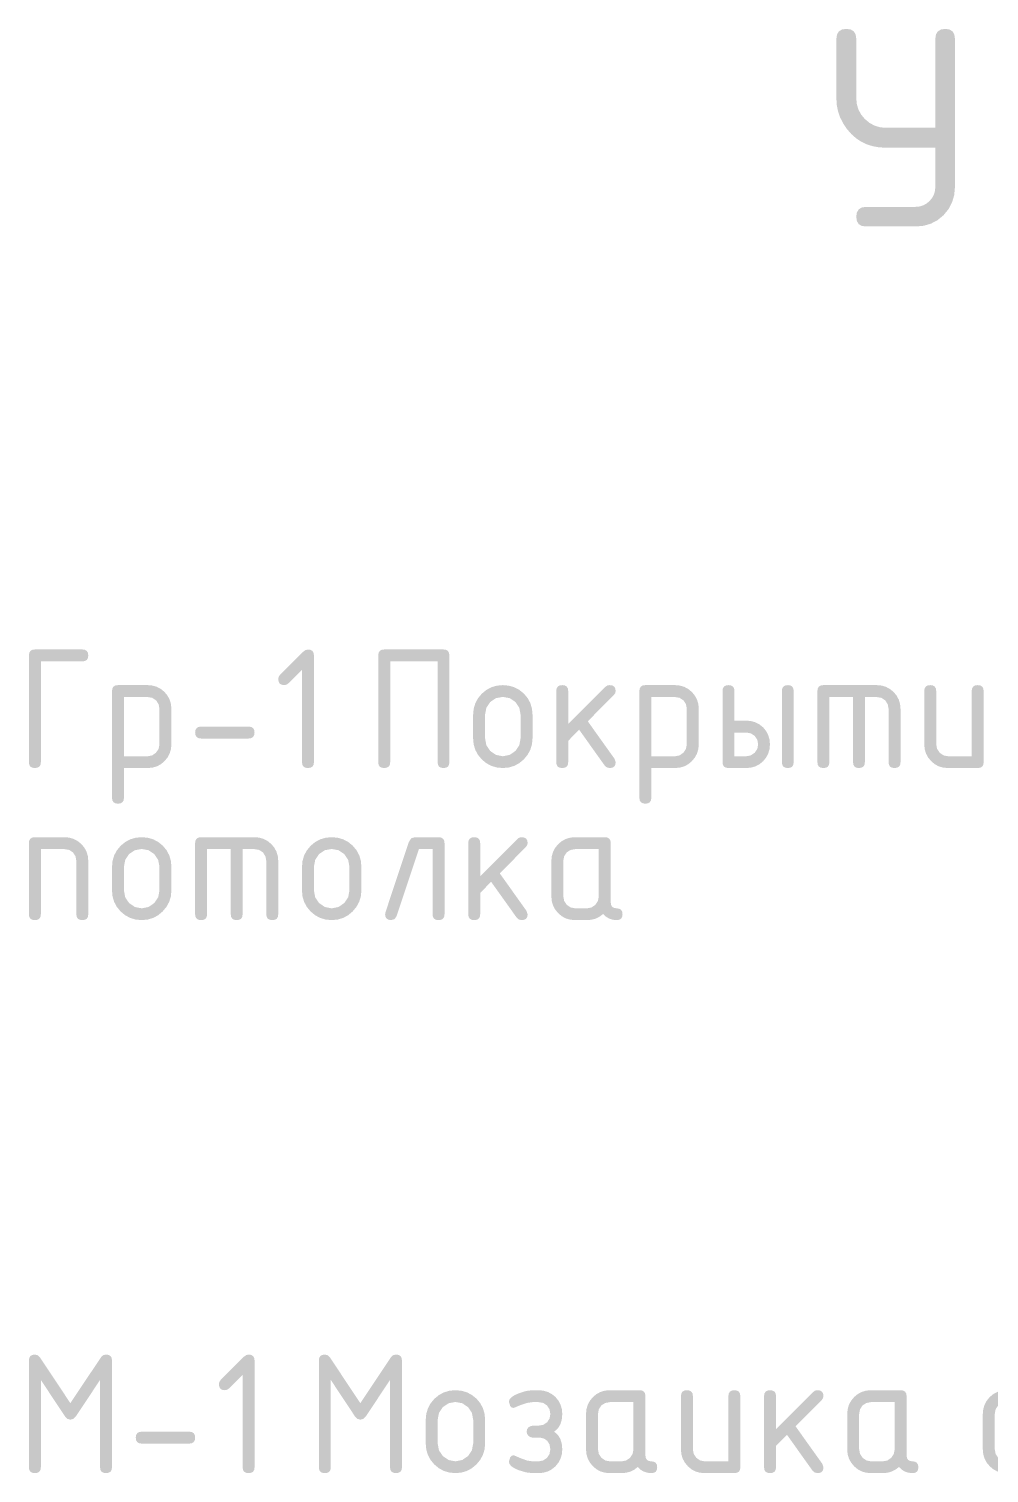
# Model space of a CAD drawing. Header units: millimetres. Extents: x 0 to 1189, y 0 to 841.
# Drawn here: x 1006.08 to 1030.59, y 750.13 to 787 of the extents above; entities that cross this region are included whole.
import ezdxf

# ---------------------------------------------------------------- set-up
doc = ezdxf.new("R2010")
doc.units = ezdxf.units.MM

msp = doc.modelspace()

# ---------------------------------------------------------------- hatches: boundary and pattern name
h = msp.add_hatch(color=7)
h.dxf.hatch_style = 2
h.paths.add_polyline_path([(1029.21716, 783.96417), (1027.954325, 783.96417), (1027.779777, 783.974078), (1027.615862, 784.003745), (1027.462669, 784.053089), (1027.32029, 784.122024), (1027.188814, 784.210467), (1027.068333, 784.318334), (1026.958936, 784.445541), (1026.860714, 784.592004), (1026.786602, 784.738972), (1026.733728, 784.893794), (1026.702042, 785.056472), (1026.691491, 785.227004), (1026.691491, 786.743948), (1026.707321, 786.855044), (1026.754881, 786.934462), (1026.834273, 786.982151), (1026.945601, 786.998059), (1027.056611, 786.982151), (1027.13584, 786.934462), (1027.183339, 786.855044), (1027.19916, 786.743948), (1027.19916, 785.23417), (1027.212502, 785.081922), (1027.252973, 784.942232), (1027.321246, 784.814428), (1027.417993, 784.697837), (1027.534583, 784.600057), (1027.662388, 784.52951), (1027.802078, 784.486765), (1027.954325, 784.47239), (1029.21716, 784.47239), (1029.21716, 786.743948), (1029.233067, 786.855044), (1029.280756, 786.934462), (1029.360174, 786.982151), (1029.47127, 786.998059), (1029.578223, 786.982151), (1029.655513, 786.934462), (1029.702418, 786.855044), (1029.718214, 786.743948), (1029.718214, 782.96206), (1029.699817, 782.758352), (1029.64504, 782.57056), (1029.554503, 782.398684), (1029.428826, 782.242725), (1029.272867, 782.114024), (1029.100991, 782.023823), (1028.913199, 781.970726), (1028.70949, 781.953336), (1027.446105, 781.953336), (1027.339152, 781.968125), (1027.261861, 782.01335), (1027.214956, 782.090305), (1027.19916, 782.200281), (1027.214956, 782.311377), (1027.261861, 782.390795), (1027.339152, 782.438483), (1027.446105, 782.454391), (1028.70949, 782.454391), (1028.811301, 782.463607), (1028.905103, 782.491323), (1028.990946, 782.537642), (1029.068883, 782.602668), (1029.133909, 782.680605), (1029.180228, 782.766448), (1029.207944, 782.860249), (1029.21716, 782.96206)])
h = msp.add_hatch(color=7)
h.dxf.hatch_style = 2
h.paths.add_polyline_path([(1006.387432, 770.850199), (1006.387432, 768.276575), (1006.377924, 768.210386), (1006.349398, 768.164196), (1006.301856, 768.137126), (1006.235297, 768.128298), (1006.168419, 768.137126), (1006.120713, 768.164196), (1006.092127, 768.210386), (1006.08261, 768.276575), (1006.08261, 771.002886), (1006.092127, 771.069445), (1006.120713, 771.116988), (1006.168419, 771.145513), (1006.235297, 771.155021), (1007.445766, 771.155021), (1007.512644, 771.145513), (1007.56035, 771.116988), (1007.588935, 771.069445), (1007.598452, 771.002886), (1007.588935, 770.936008), (1007.56035, 770.888302), (1007.512644, 770.859716), (1007.445766, 770.850199)])
h = msp.add_hatch(color=7)
h.dxf.hatch_style = 2
h.paths.add_polyline_path([(1013.052999, 770.638533), (1012.705733, 770.291267), (1012.657571, 770.257161), (1012.5999, 770.244965), (1012.533022, 770.254473), (1012.485316, 770.282999), (1012.45673, 770.330541), (1012.447213, 770.3971), (1012.457273, 770.454978), (1012.489657, 770.502934), (1013.082213, 771.096041), (1013.143674, 771.139794), (1013.205134, 771.155021), (1013.271694, 771.145513), (1013.319236, 771.116988), (1013.347761, 771.069445), (1013.35727, 771.002886), (1013.35727, 768.276575), (1013.347761, 768.210386), (1013.319236, 768.164196), (1013.271694, 768.137126), (1013.205134, 768.128298), (1013.138575, 768.137126), (1013.091033, 768.164196), (1013.062507, 768.210386), (1013.052999, 768.276575)])
h = msp.add_hatch(color=7)
h.dxf.hatch_style = 2
h.paths.add_polyline_path([(1015.151245, 771.155021), (1016.666536, 771.155021), (1016.730865, 771.145513), (1016.777261, 771.116988), (1016.805365, 771.069445), (1016.814813, 771.002886), (1016.814813, 768.276575), (1016.805365, 768.210386), (1016.777261, 768.164196), (1016.730865, 768.137126), (1016.666536, 768.128298), (1016.599977, 768.137126), (1016.552435, 768.164196), (1016.523909, 768.210386), (1016.514401, 768.276575), (1016.514401, 770.850199), (1015.303381, 770.850199), (1015.303381, 768.276575), (1015.293872, 768.210386), (1015.265347, 768.164196), (1015.217805, 768.137126), (1015.151245, 768.128298), (1015.084367, 768.137126), (1015.036661, 768.164196), (1015.008076, 768.210386), (1014.998559, 768.276575), (1014.998559, 771.002886), (1015.008076, 771.069445), (1015.036661, 771.116988), (1015.084367, 771.145513)])
h = msp.add_hatch(color=7)
h.paths.add_polyline_path([(1008.204145, 770.096688), (1008.213662, 770.161017), (1008.242247, 770.207413), (1008.289953, 770.235517), (1008.356831, 770.244965), (1009.114201, 770.244965), (1009.236614, 770.23388), (1009.34895, 770.200937), (1009.450847, 770.146599), (1009.541944, 770.071332), (1009.61976, 769.977694), (1009.675407, 769.874548), (1009.708833, 769.761894), (1009.719987, 769.639731), (1009.719987, 768.733533), (1009.708833, 768.61137), (1009.675407, 768.498715), (1009.61976, 768.395569), (1009.541944, 768.301931), (1009.450847, 768.224804), (1009.34895, 768.170673), (1009.236614, 768.138763), (1009.114201, 768.128298), (1008.508967, 768.128298), (1008.508967, 767.366519), (1008.499458, 767.30219), (1008.470933, 767.255793), (1008.423391, 767.22769), (1008.356831, 767.218242), (1008.289953, 767.22769), (1008.242247, 767.255793), (1008.213662, 767.30219), (1008.204145, 767.366519)])
h.paths.add_polyline_path([(1008.508967, 769.940143), (1008.508967, 768.428711), (1009.114201, 768.428711), (1009.22975, 768.451035), (1009.325868, 768.518008), (1009.39284, 768.616262), (1009.415165, 768.733533), (1009.415165, 769.639731), (1009.393392, 769.757002), (1009.330277, 769.855256), (1009.231954, 769.920024), (1009.114201, 769.940143)])
h = msp.add_hatch(color=7)
h.paths.add_polyline_path([(1017.420801, 768.88181), (1017.420801, 769.487044), (1017.4344, 769.63955), (1017.47544, 769.779808), (1017.544281, 769.908181), (1017.641287, 770.02503), (1017.757817, 770.121717), (1017.886026, 770.190395), (1018.026224, 770.231374), (1018.178722, 770.244965), (1018.331219, 770.231434), (1018.471417, 770.190877), (1018.599626, 770.123345), (1018.716157, 770.028889), (1018.813162, 769.912289), (1018.882003, 769.783598), (1018.923043, 769.642091), (1018.936643, 769.487044), (1018.936643, 768.88181), (1018.922363, 768.731853), (1018.879867, 768.592904), (1018.809674, 768.465013), (1018.712298, 768.348233), (1018.597378, 768.251547), (1018.469281, 768.182869), (1018.329298, 768.141889), (1018.178722, 768.128298), (1018.026224, 768.141889), (1017.886026, 768.182869), (1017.757817, 768.251547), (1017.641287, 768.348233), (1017.544281, 768.465013), (1017.47544, 768.592904), (1017.4344, 768.731853)])
h.paths.add_polyline_path([(1018.631821, 768.886219), (1018.631821, 769.491454), (1018.599506, 769.665018), (1018.500631, 769.813363), (1018.353732, 769.912238), (1018.178722, 769.944553), (1018.003711, 769.912238), (1017.856812, 769.813363), (1017.757938, 769.665018), (1017.725623, 769.491454), (1017.725623, 768.886219), (1017.757938, 768.709348), (1017.856812, 768.56431), (1018.003711, 768.463231), (1018.178722, 768.428711), (1018.353732, 768.463231), (1018.500631, 768.56431), (1018.599506, 768.710795)])
h = msp.add_hatch(color=7)
h.dxf.hatch_style = 2
h.paths.add_polyline_path([(1019.847157, 769.250021), (1020.799657, 770.202521), (1020.846166, 770.234905), (1020.90549, 770.244965), (1020.972368, 770.235517), (1021.020074, 770.207413), (1021.04866, 770.161017), (1021.058177, 770.096688), (1021.045912, 770.039017), (1021.011324, 769.990855), (1020.346558, 769.322231), (1021.028411, 768.365321), (1021.058177, 768.276575), (1021.04866, 768.210386), (1021.020074, 768.164196), (1020.972368, 768.137126), (1020.90549, 768.128298), (1020.832592, 768.144077), (1020.778711, 768.191688), (1020.126623, 769.106154), (1019.847157, 768.82283), (1019.847157, 768.276575), (1019.837649, 768.210386), (1019.809123, 768.164196), (1019.761581, 768.137126), (1019.695022, 768.128298), (1019.628144, 768.137126), (1019.580438, 768.164196), (1019.551852, 768.210386), (1019.542335, 768.276575), (1019.542335, 770.096688), (1019.551852, 770.161017), (1019.580438, 770.207413), (1019.628144, 770.235517), (1019.695022, 770.244965), (1019.761581, 770.235517), (1019.809123, 770.207413), (1019.837649, 770.161017), (1019.847157, 770.096688)])
h = msp.add_hatch(color=7)
h.paths.add_polyline_path([(1021.663869, 770.096688), (1021.673386, 770.161017), (1021.701972, 770.207413), (1021.749678, 770.235517), (1021.816556, 770.244965), (1022.573926, 770.244965), (1022.696339, 770.23388), (1022.808675, 770.200937), (1022.910572, 770.146599), (1023.001669, 770.071332), (1023.079485, 769.977694), (1023.135132, 769.874548), (1023.168558, 769.761894), (1023.179711, 769.639731), (1023.179711, 768.733533), (1023.168558, 768.61137), (1023.135132, 768.498715), (1023.079485, 768.395569), (1023.001669, 768.301931), (1022.910572, 768.224804), (1022.808675, 768.170673), (1022.696339, 768.138763), (1022.573926, 768.128298), (1021.968691, 768.128298), (1021.968691, 767.366519), (1021.959183, 767.30219), (1021.930658, 767.255793), (1021.883115, 767.22769), (1021.816556, 767.218242), (1021.749678, 767.22769), (1021.701972, 767.255793), (1021.673386, 767.30219), (1021.663869, 767.366519)])
h.paths.add_polyline_path([(1021.968691, 769.940143), (1021.968691, 768.428711), (1022.573926, 768.428711), (1022.689474, 768.451035), (1022.785592, 768.518008), (1022.852565, 768.616262), (1022.874889, 768.733533), (1022.874889, 769.639731), (1022.853116, 769.757002), (1022.790002, 769.855256), (1022.691679, 769.920024), (1022.573926, 769.940143)])
h = msp.add_hatch(color=7)
h.paths.add_polyline_path([(1024.996424, 768.733533), (1024.985339, 768.61137), (1024.952395, 768.498715), (1024.898058, 768.395569), (1024.822791, 768.301931), (1024.729153, 768.224804), (1024.626007, 768.170673), (1024.513352, 768.138763), (1024.391189, 768.128298), (1023.93809, 768.128298), (1023.871212, 768.137126), (1023.823506, 768.164196), (1023.794921, 768.210386), (1023.785404, 768.276575), (1023.785404, 770.096688), (1023.794921, 770.161017), (1023.823506, 770.207413), (1023.871212, 770.235517), (1023.93809, 770.244965), (1024.00465, 770.235517), (1024.052192, 770.207413), (1024.080717, 770.161017), (1024.090226, 770.096688), (1024.090226, 769.338767), (1024.391189, 769.338767), (1024.513352, 769.327769), (1024.626007, 769.295014), (1024.729153, 769.240866), (1024.822791, 769.165685), (1024.898058, 769.071962), (1024.952395, 768.968626), (1024.985339, 768.855782)])
h.paths.add_polyline_path([(1024.69546, 768.733533), (1024.673412, 768.851079), (1024.606715, 768.949609), (1024.50846, 769.012723), (1024.391189, 769.034496), (1024.090226, 769.034496), (1024.090226, 768.428711), (1024.391189, 768.428711), (1024.50846, 768.451035), (1024.606715, 768.518008), (1024.673412, 768.616262)])
h.paths.add_polyline_path([(1025.301246, 770.096688), (1025.310754, 770.161017), (1025.33928, 770.207413), (1025.386822, 770.235517), (1025.453381, 770.244965), (1025.51771, 770.235517), (1025.564107, 770.207413), (1025.59221, 770.161017), (1025.601658, 770.096688), (1025.601658, 768.276575), (1025.59221, 768.210386), (1025.564107, 768.164196), (1025.51771, 768.137126), (1025.453381, 768.128298), (1025.386822, 768.137126), (1025.33928, 768.164196), (1025.310754, 768.210386), (1025.301246, 768.276575)])
h = msp.add_hatch(color=7)
h.dxf.hatch_style = 2
h.paths.add_polyline_path([(1026.360332, 770.244965), (1027.723488, 770.244965), (1027.844962, 770.23388), (1027.956101, 770.200937), (1028.057731, 770.146599), (1028.15068, 770.071332), (1028.228496, 769.977694), (1028.284143, 769.874548), (1028.317569, 769.761894), (1028.328722, 769.639731), (1028.328722, 768.276575), (1028.319205, 768.210386), (1028.290619, 768.164196), (1028.242913, 768.137126), (1028.176035, 768.128298), (1028.109476, 768.137126), (1028.061934, 768.164196), (1028.033408, 768.210386), (1028.0239, 768.276575), (1028.0239, 769.639731), (1028.002127, 769.757002), (1027.939013, 769.855256), (1027.840759, 769.920024), (1027.723488, 769.940143), (1027.418666, 769.940143), (1027.418666, 768.276575), (1027.409149, 768.210386), (1027.380563, 768.164196), (1027.332857, 768.137126), (1027.265979, 768.128298), (1027.201883, 768.137126), (1027.15546, 768.164196), (1027.127228, 768.210386), (1027.117702, 768.276575), (1027.117702, 769.940143), (1026.512468, 769.940143), (1026.512468, 768.276575), (1026.502959, 768.210386), (1026.474434, 768.164196), (1026.426892, 768.137126), (1026.360332, 768.128298), (1026.293454, 768.137126), (1026.245748, 768.164196), (1026.217163, 768.210386), (1026.207646, 768.276575), (1026.207646, 770.096688), (1026.217163, 770.161017), (1026.245748, 770.207413), (1026.293454, 770.235517)])
h = msp.add_hatch(color=7)
h.dxf.hatch_style = 2
h.paths.add_polyline_path([(1030.450673, 770.096688), (1030.450673, 768.276575), (1030.441155, 768.210386), (1030.41257, 768.164196), (1030.364864, 768.137126), (1030.297986, 768.128298), (1029.540616, 768.128298), (1029.418203, 768.138763), (1029.305867, 768.170673), (1029.20397, 768.224804), (1029.112873, 768.301931), (1029.035057, 768.394949), (1028.97941, 768.497061), (1028.945984, 768.609509), (1028.934831, 768.733533), (1028.934831, 770.096688), (1028.944348, 770.161017), (1028.972933, 770.207413), (1029.020639, 770.235517), (1029.087517, 770.244965), (1029.154076, 770.235517), (1029.201619, 770.207413), (1029.230144, 770.161017), (1029.239653, 770.096688), (1029.239653, 768.733533), (1029.261977, 768.617915), (1029.328949, 768.518008), (1029.426721, 768.451035), (1029.540616, 768.428711), (1030.145851, 768.428711), (1030.145851, 770.096688), (1030.155359, 770.161017), (1030.183884, 770.207413), (1030.231427, 770.235517), (1030.297986, 770.244965), (1030.364864, 770.235517), (1030.41257, 770.207413), (1030.441155, 770.161017)])
h = msp.add_hatch(color=7)
h.dxf.hatch_style = 2
h.paths.add_polyline_path([(1011.688834, 768.88181), (1010.478366, 768.88181), (1010.411488, 768.891327), (1010.363782, 768.919912), (1010.335196, 768.967618), (1010.325679, 769.034496), (1010.335196, 769.101055), (1010.363782, 769.148598), (1010.411488, 769.177123), (1010.478366, 769.186632), (1011.688834, 769.186632), (1011.755712, 769.177123), (1011.803418, 769.148598), (1011.832004, 769.101055), (1011.841521, 769.034496), (1011.832004, 768.967618), (1011.803418, 768.919912), (1011.755712, 768.891327)])
h = msp.add_hatch(color=7)
h.dxf.hatch_style = 2
h.paths.add_polyline_path([(1006.08261, 764.394247), (1006.08261, 766.21436), (1006.092127, 766.278689), (1006.120713, 766.325086), (1006.168419, 766.353189), (1006.235297, 766.362637), (1006.992667, 766.362637), (1007.112599, 766.351553), (1007.224108, 766.318609), (1007.326832, 766.264271), (1007.42041, 766.189004), (1007.498226, 766.095367), (1007.553873, 765.99222), (1007.587299, 765.879566), (1007.598452, 765.757403), (1007.598452, 764.394247), (1007.588935, 764.328059), (1007.56035, 764.281868), (1007.512644, 764.254799), (1007.445766, 764.24597), (1007.379206, 764.254799), (1007.331664, 764.281868), (1007.303139, 764.328059), (1007.29363, 764.394247), (1007.29363, 765.757403), (1007.271857, 765.874674), (1007.208743, 765.972928), (1007.11042, 766.037696), (1006.992667, 766.057815), (1006.387432, 766.057815), (1006.387432, 764.394247), (1006.377924, 764.328059), (1006.349398, 764.281868), (1006.301856, 764.254799), (1006.235297, 764.24597), (1006.168419, 764.254799), (1006.120713, 764.281868), (1006.092127, 764.328059)])
h = msp.add_hatch(color=7)
h.paths.add_polyline_path([(1008.204096, 764.999482), (1008.204096, 765.604716), (1008.217696, 765.757222), (1008.258736, 765.89748), (1008.327577, 766.025853), (1008.424583, 766.142702), (1008.541113, 766.239389), (1008.669322, 766.308067), (1008.80952, 766.349046), (1008.962017, 766.362637), (1009.114515, 766.349107), (1009.254713, 766.308549), (1009.382922, 766.241017), (1009.499452, 766.146561), (1009.596458, 766.029962), (1009.665299, 765.90127), (1009.706339, 765.759763), (1009.719938, 765.604716), (1009.719938, 764.999482), (1009.705659, 764.849525), (1009.663163, 764.710576), (1009.592969, 764.582686), (1009.495594, 764.465905), (1009.380674, 764.369219), (1009.252577, 764.300541), (1009.112594, 764.259561), (1008.962017, 764.24597), (1008.80952, 764.259561), (1008.669322, 764.300541), (1008.541113, 764.369219), (1008.424583, 764.465905), (1008.327577, 764.582686), (1008.258736, 764.710576), (1008.217696, 764.849525)])
h.paths.add_polyline_path([(1009.415116, 765.003892), (1009.415116, 765.609126), (1009.382801, 765.78269), (1009.283927, 765.931036), (1009.137028, 766.02991), (1008.962017, 766.062225), (1008.787007, 766.02991), (1008.640108, 765.931036), (1008.541233, 765.78269), (1008.508918, 765.609126), (1008.508918, 765.003892), (1008.541233, 764.82702), (1008.640108, 764.681982), (1008.787007, 764.580903), (1008.962017, 764.546383), (1009.137028, 764.580903), (1009.283927, 764.681982), (1009.382801, 764.828467)])
h = msp.add_hatch(color=7)
h.dxf.hatch_style = 2
h.paths.add_polyline_path([(1010.478269, 766.362637), (1011.841425, 766.362637), (1011.962899, 766.351553), (1012.074037, 766.318609), (1012.175668, 766.264271), (1012.268616, 766.189004), (1012.346433, 766.095367), (1012.402079, 765.99222), (1012.435505, 765.879566), (1012.446659, 765.757403), (1012.446659, 764.394247), (1012.437142, 764.328059), (1012.408556, 764.281868), (1012.36085, 764.254799), (1012.293972, 764.24597), (1012.227413, 764.254799), (1012.179871, 764.281868), (1012.151345, 764.328059), (1012.141837, 764.394247), (1012.141837, 765.757403), (1012.120064, 765.874674), (1012.05695, 765.972928), (1011.958696, 766.037696), (1011.841425, 766.057815), (1011.536603, 766.057815), (1011.536603, 764.394247), (1011.527085, 764.328059), (1011.4985, 764.281868), (1011.450794, 764.254799), (1011.383916, 764.24597), (1011.31982, 764.254799), (1011.273397, 764.281868), (1011.245165, 764.328059), (1011.235639, 764.394247), (1011.235639, 766.057815), (1010.630405, 766.057815), (1010.630405, 764.394247), (1010.620896, 764.328059), (1010.592371, 764.281868), (1010.544828, 764.254799), (1010.478269, 764.24597), (1010.411391, 764.254799), (1010.363685, 764.281868), (1010.3351, 764.328059), (1010.325583, 764.394247), (1010.325583, 766.21436), (1010.3351, 766.278689), (1010.363685, 766.325086), (1010.411391, 766.353189)])
h = msp.add_hatch(color=7)
h.paths.add_polyline_path([(1013.052719, 764.999482), (1013.052719, 765.604716), (1013.066319, 765.757222), (1013.107358, 765.89748), (1013.1762, 766.025853), (1013.273205, 766.142702), (1013.389736, 766.239389), (1013.517945, 766.308067), (1013.658143, 766.349046), (1013.81064, 766.362637), (1013.963137, 766.349107), (1014.103335, 766.308549), (1014.231545, 766.241017), (1014.348075, 766.146561), (1014.44508, 766.029962), (1014.513922, 765.90127), (1014.554962, 765.759763), (1014.568561, 765.604716), (1014.568561, 764.999482), (1014.554281, 764.849525), (1014.511786, 764.710576), (1014.441592, 764.582686), (1014.344217, 764.465905), (1014.229297, 764.369219), (1014.1012, 764.300541), (1013.961217, 764.259561), (1013.81064, 764.24597), (1013.658143, 764.259561), (1013.517945, 764.300541), (1013.389736, 764.369219), (1013.273205, 764.465905), (1013.1762, 764.582686), (1013.107358, 764.710576), (1013.066319, 764.849525)])
h.paths.add_polyline_path([(1014.263739, 765.003892), (1014.263739, 765.609126), (1014.231424, 765.78269), (1014.13255, 765.931036), (1013.985651, 766.02991), (1013.81064, 766.062225), (1013.635629, 766.02991), (1013.48873, 765.931036), (1013.389856, 765.78269), (1013.357541, 765.609126), (1013.357541, 765.003892), (1013.389856, 764.82702), (1013.48873, 764.681982), (1013.635629, 764.580903), (1013.81064, 764.546383), (1013.985651, 764.580903), (1014.13255, 764.681982), (1014.231424, 764.828467)])
h = msp.add_hatch(color=7)
h.dxf.hatch_style = 2
h.paths.add_polyline_path([(1015.932126, 766.362637), (1016.537361, 766.362637), (1016.604239, 766.353189), (1016.651945, 766.325086), (1016.68053, 766.278689), (1016.690047, 766.21436), (1016.690047, 764.394247), (1016.68053, 764.328059), (1016.651945, 764.281868), (1016.604239, 764.254799), (1016.537361, 764.24597), (1016.470801, 764.254799), (1016.423259, 764.281868), (1016.394734, 764.328059), (1016.385225, 764.394247), (1016.385225, 766.057815), (1016.03796, 766.057815), (1015.466349, 764.347394), (1015.415638, 764.271257), (1015.326892, 764.24597), (1015.260014, 764.255479), (1015.212308, 764.284004), (1015.183722, 764.331547), (1015.174205, 764.398106), (1015.183025, 764.444959), (1015.779991, 766.239716), (1015.839936, 766.333009)])
h = msp.add_hatch(color=7)
h.dxf.hatch_style = 2
h.paths.add_polyline_path([(1017.600513, 765.367694), (1018.553013, 766.320194), (1018.599522, 766.352577), (1018.658847, 766.362637), (1018.725725, 766.353189), (1018.773431, 766.325086), (1018.802016, 766.278689), (1018.811533, 766.21436), (1018.799269, 766.156689), (1018.76468, 766.108527), (1018.099915, 765.439903), (1018.781768, 764.482993), (1018.811533, 764.394247), (1018.802016, 764.328059), (1018.773431, 764.281868), (1018.725725, 764.254799), (1018.658847, 764.24597), (1018.585949, 764.261749), (1018.532067, 764.30936), (1017.87998, 765.223826), (1017.600513, 764.940502), (1017.600513, 764.394247), (1017.591005, 764.328059), (1017.56248, 764.281868), (1017.514937, 764.254799), (1017.448378, 764.24597), (1017.3815, 764.254799), (1017.333794, 764.281868), (1017.305209, 764.328059), (1017.295691, 764.394247), (1017.295691, 766.21436), (1017.305209, 766.278689), (1017.333794, 766.325086), (1017.3815, 766.353189), (1017.448378, 766.362637), (1017.514937, 766.353189), (1017.56248, 766.325086), (1017.591005, 766.278689), (1017.600513, 766.21436)])
h = msp.add_hatch(color=7)
h.paths.add_polyline_path([(1020.628198, 766.057815), (1020.022963, 766.057815), (1019.90521, 766.036042), (1019.806887, 765.972928), (1019.743773, 765.874674), (1019.722, 765.757403), (1019.722, 764.851205), (1019.744324, 764.735587), (1019.811297, 764.63568), (1019.909068, 764.568707), (1020.022963, 764.546383), (1020.327234, 764.546383), (1020.442783, 764.568707), (1020.538901, 764.63568), (1020.605873, 764.733934), (1020.628198, 764.851205)])
h.paths.add_polyline_path([(1021.233432, 764.394247), (1021.223984, 764.328059), (1021.19588, 764.281868), (1021.149484, 764.254799), (1021.085155, 764.24597), (1020.982758, 764.255548), (1020.891058, 764.284556), (1020.80959, 764.333407), (1020.737889, 764.402516), (1020.648222, 764.333407), (1020.550132, 764.284556), (1020.443256, 764.255548), (1020.327234, 764.24597), (1020.022963, 764.24597), (1019.90055, 764.256435), (1019.788214, 764.288345), (1019.686317, 764.342476), (1019.59522, 764.419603), (1019.517404, 764.512621), (1019.461757, 764.614734), (1019.428331, 764.727181), (1019.417178, 764.851205), (1019.417178, 765.757403), (1019.428331, 765.879566), (1019.461757, 765.99222), (1019.517404, 766.095367), (1019.59522, 766.189004), (1019.686317, 766.264271), (1019.788214, 766.318609), (1019.90055, 766.351553), (1020.022963, 766.362637), (1020.780333, 766.362637), (1020.847211, 766.353189), (1020.894917, 766.325086), (1020.923503, 766.278689), (1020.93302, 766.21436), (1020.93302, 764.699069), (1020.942528, 764.632192), (1020.971053, 764.584486), (1021.018596, 764.5559), (1021.085155, 764.546383), (1021.149484, 764.536874), (1021.19588, 764.508349), (1021.223984, 764.460807)])
h = msp.add_hatch(color=7)
h.dxf.hatch_style = 2
h.paths.add_polyline_path([(1008.051, 753.154849), (1008.117878, 753.145341), (1008.165584, 753.116815), (1008.19417, 753.069273), (1008.203687, 753.002714), (1008.203687, 750.276403), (1008.19417, 750.210214), (1008.165584, 750.164024), (1008.117878, 750.136954), (1008.051, 750.128126), (1007.984441, 750.136954), (1007.936898, 750.164024), (1007.908373, 750.210214), (1007.898865, 750.276403), (1007.898865, 752.507171), (1007.284811, 751.580027), (1007.217838, 751.513537), (1007.140944, 751.491282), (1007.068114, 751.513537), (1007.001486, 751.580027), (1006.387432, 752.507171), (1006.387432, 750.276403), (1006.377924, 750.210214), (1006.349398, 750.164024), (1006.301856, 750.136954), (1006.235297, 750.128126), (1006.168419, 750.136954), (1006.120713, 750.164024), (1006.092127, 750.210214), (1006.08261, 750.276403), (1006.08261, 753.002714), (1006.092127, 753.069273), (1006.120713, 753.116815), (1006.168419, 753.145341), (1006.235297, 753.154849), (1006.308746, 753.135832), (1006.366486, 753.078782), (1007.140944, 751.914615), (1007.924221, 753.08705), (1007.978309, 753.138519)])
h = msp.add_hatch(color=7)
h.dxf.hatch_style = 2
h.paths.add_polyline_path([(1011.537703, 752.638361), (1011.190438, 752.291095), (1011.142275, 752.256988), (1011.084604, 752.244793), (1011.017726, 752.254301), (1010.970021, 752.282827), (1010.941435, 752.330369), (1010.931918, 752.396928), (1010.941977, 752.454806), (1010.974361, 752.502762), (1011.566918, 753.095869), (1011.628378, 753.139622), (1011.689839, 753.154849), (1011.756398, 753.145341), (1011.80394, 753.116815), (1011.832466, 753.069273), (1011.841974, 753.002714), (1011.841974, 750.276403), (1011.832466, 750.210214), (1011.80394, 750.164024), (1011.756398, 750.136954), (1011.689839, 750.128126), (1011.62328, 750.136954), (1011.575737, 750.164024), (1011.547212, 750.210214), (1011.537703, 750.276403)])
h = msp.add_hatch(color=7)
h.dxf.hatch_style = 2
h.paths.add_polyline_path([(1015.45187, 753.154849), (1015.518748, 753.145341), (1015.566454, 753.116815), (1015.59504, 753.069273), (1015.604557, 753.002714), (1015.604557, 750.276403), (1015.59504, 750.210214), (1015.566454, 750.164024), (1015.518748, 750.136954), (1015.45187, 750.128126), (1015.385311, 750.136954), (1015.337769, 750.164024), (1015.309243, 750.210214), (1015.299735, 750.276403), (1015.299735, 752.507171), (1014.685681, 751.580027), (1014.618709, 751.513537), (1014.541814, 751.491282), (1014.468985, 751.513537), (1014.402357, 751.580027), (1013.788303, 752.507171), (1013.788303, 750.276403), (1013.778794, 750.210214), (1013.750269, 750.164024), (1013.702727, 750.136954), (1013.636167, 750.128126), (1013.569289, 750.136954), (1013.521583, 750.164024), (1013.492998, 750.210214), (1013.483481, 750.276403), (1013.483481, 753.002714), (1013.492998, 753.069273), (1013.521583, 753.116815), (1013.569289, 753.145341), (1013.636167, 753.154849), (1013.709617, 753.135832), (1013.767357, 753.078782), (1014.541814, 751.914615), (1015.325091, 753.08705), (1015.379179, 753.138519)])
h = msp.add_hatch(color=7)
h.paths.add_polyline_path([(1016.21096, 750.881637), (1016.21096, 751.486872), (1016.224559, 751.639378), (1016.265599, 751.779636), (1016.334441, 751.908009), (1016.431446, 752.024858), (1016.547976, 752.121545), (1016.676185, 752.190223), (1016.816384, 752.231202), (1016.968881, 752.244793), (1017.121378, 752.231262), (1017.261576, 752.190705), (1017.389785, 752.123172), (1017.506316, 752.028716), (1017.603321, 751.912117), (1017.672162, 751.783426), (1017.713202, 751.641918), (1017.726802, 751.486872), (1017.726802, 750.881637), (1017.712522, 750.731681), (1017.670027, 750.592732), (1017.599833, 750.464841), (1017.502457, 750.348061), (1017.387537, 750.251374), (1017.25944, 750.182696), (1017.119457, 750.141717), (1016.968881, 750.128126), (1016.816384, 750.141717), (1016.676185, 750.182696), (1016.547976, 750.251374), (1016.431446, 750.348061), (1016.334441, 750.464841), (1016.265599, 750.592732), (1016.224559, 750.731681)])
h.paths.add_polyline_path([(1017.42198, 750.886047), (1017.42198, 751.491282), (1017.389665, 751.664845), (1017.29079, 751.813191), (1017.143892, 751.912065), (1016.968881, 751.94438), (1016.79387, 751.912065), (1016.646971, 751.813191), (1016.548097, 751.664845), (1016.515782, 751.491282), (1016.515782, 750.886047), (1016.548097, 750.709176), (1016.646971, 750.564137), (1016.79387, 750.463058), (1016.968881, 750.428538), (1017.143892, 750.463058), (1017.29079, 750.564137), (1017.389665, 750.710623)])
h = msp.add_hatch(color=7)
h.dxf.hatch_style = 2
h.paths.add_polyline_path([(1019.391122, 750.733361), (1019.371553, 750.859313), (1019.310644, 750.953847), (1019.234714, 751.008141), (1019.133153, 751.034324), (1018.938574, 751.034324), (1018.875942, 751.049414), (1018.83274, 751.080626), (1018.798152, 751.128789), (1018.785887, 751.186459), (1018.798152, 751.247782), (1018.83274, 751.296703), (1018.892134, 751.330809), (1018.980466, 751.343005), (1019.027319, 751.343005), (1019.078031, 751.338595), (1019.211908, 751.360919), (1019.310644, 751.427892), (1019.371553, 751.522563), (1019.391122, 751.639558), (1019.371071, 751.756829), (1019.306786, 751.855084), (1019.208256, 751.919851), (1019.090709, 751.939971), (1018.938574, 751.939971), (1018.798221, 751.920954), (1018.629342, 751.863903), (1018.548443, 751.830623), (1018.490642, 751.806852), (1018.456717, 751.79259), (1018.405549, 751.800858), (1018.366964, 751.842406), (1018.332788, 751.948239), (1018.348627, 752.007038), (1018.395833, 752.062685), (1018.473942, 752.115128), (1018.582489, 752.164315), (1018.77314, 752.225225), (1018.938574, 752.244793), (1019.090709, 752.244793), (1019.212872, 752.233708), (1019.325527, 752.200764), (1019.428673, 752.146427), (1019.522311, 752.07116), (1019.59781, 751.977522), (1019.652122, 751.874376), (1019.684936, 751.761722), (1019.695944, 751.639558), (1019.683171, 751.491945), (1019.644612, 751.366914), (1019.579904, 751.26493), (1019.488687, 751.186459), (1019.579904, 751.107989), (1019.644612, 751.006005), (1019.683171, 750.880974), (1019.695944, 750.733361), (1019.684936, 750.611197), (1019.652122, 750.498543), (1019.59781, 750.395397), (1019.522311, 750.301759), (1019.428673, 750.224632), (1019.325527, 750.170501), (1019.212872, 750.138591), (1019.090709, 750.128126), (1018.938574, 750.128126), (1018.769557, 750.147143), (1018.57863, 750.204194), (1018.470454, 750.25345), (1018.393697, 750.306375), (1018.347947, 750.363331), (1018.332788, 750.42468), (1018.366964, 750.530513), (1018.406031, 750.570408), (1018.451299, 750.585084), (1018.465002, 750.580329), (1018.499738, 750.566067), (1018.555867, 750.542296), (1018.633752, 750.509016), (1018.798772, 750.448107), (1018.938574, 750.428538), (1019.090709, 750.428538), (1019.208256, 750.450863), (1019.306786, 750.517835), (1019.369624, 750.616089)])
h = msp.add_hatch(color=7)
h.paths.add_polyline_path([(1021.513165, 751.939971), (1020.907931, 751.939971), (1020.790177, 751.918198), (1020.691854, 751.855084), (1020.62874, 751.756829), (1020.606967, 751.639558), (1020.606967, 750.733361), (1020.629292, 750.617743), (1020.696264, 750.517835), (1020.794036, 750.450863), (1020.907931, 750.428538), (1021.212202, 750.428538), (1021.32775, 750.450863), (1021.423868, 750.517835), (1021.490841, 750.616089), (1021.513165, 750.733361)])
h.paths.add_polyline_path([(1022.1184, 750.276403), (1022.108951, 750.210214), (1022.080848, 750.164024), (1022.034451, 750.136954), (1021.970123, 750.128126), (1021.867726, 750.137704), (1021.776026, 750.166711), (1021.694558, 750.215563), (1021.622857, 750.284671), (1021.53319, 750.215563), (1021.435099, 750.166711), (1021.328224, 750.137704), (1021.212202, 750.128126), (1020.907931, 750.128126), (1020.785518, 750.138591), (1020.673182, 750.170501), (1020.571285, 750.224632), (1020.480188, 750.301759), (1020.402372, 750.394777), (1020.346725, 750.496889), (1020.313299, 750.609337), (1020.302145, 750.733361), (1020.302145, 751.639558), (1020.313299, 751.761722), (1020.346725, 751.874376), (1020.402372, 751.977522), (1020.480188, 752.07116), (1020.571285, 752.146427), (1020.673182, 752.200764), (1020.785518, 752.233708), (1020.907931, 752.244793), (1021.665301, 752.244793), (1021.732179, 752.235345), (1021.779885, 752.207241), (1021.80847, 752.160844), (1021.817987, 752.096516), (1021.817987, 750.581225), (1021.827496, 750.514347), (1021.856021, 750.466641), (1021.903563, 750.438056), (1021.970123, 750.428538), (1022.034451, 750.41903), (1022.080848, 750.390505), (1022.108951, 750.342962)])
h = msp.add_hatch(color=7)
h.dxf.hatch_style = 2
h.paths.add_polyline_path([(1024.240523, 752.096516), (1024.240523, 750.276403), (1024.231006, 750.210214), (1024.202421, 750.164024), (1024.154715, 750.136954), (1024.087837, 750.128126), (1023.330467, 750.128126), (1023.208054, 750.138591), (1023.095718, 750.170501), (1022.993821, 750.224632), (1022.902724, 750.301759), (1022.824908, 750.394777), (1022.769261, 750.496889), (1022.735835, 750.609337), (1022.724681, 750.733361), (1022.724681, 752.096516), (1022.734198, 752.160844), (1022.762784, 752.207241), (1022.81049, 752.235345), (1022.877368, 752.244793), (1022.943927, 752.235345), (1022.99147, 752.207241), (1023.019995, 752.160844), (1023.029503, 752.096516), (1023.029503, 750.733361), (1023.051828, 750.617743), (1023.1188, 750.517835), (1023.216572, 750.450863), (1023.330467, 750.428538), (1023.935701, 750.428538), (1023.935701, 752.096516), (1023.94521, 752.160844), (1023.973735, 752.207241), (1024.021277, 752.235345), (1024.087837, 752.244793), (1024.154715, 752.235345), (1024.202421, 752.207241), (1024.231006, 752.160844)])
h = msp.add_hatch(color=7)
h.dxf.hatch_style = 2
h.paths.add_polyline_path([(1025.151332, 751.249849), (1026.103832, 752.202349), (1026.150341, 752.234733), (1026.209665, 752.244793), (1026.276543, 752.235345), (1026.324249, 752.207241), (1026.352835, 752.160844), (1026.362352, 752.096516), (1026.350087, 752.038845), (1026.315499, 751.990683), (1025.650733, 751.322058), (1026.332586, 750.365149), (1026.362352, 750.276403), (1026.352835, 750.210214), (1026.324249, 750.164024), (1026.276543, 750.136954), (1026.209665, 750.128126), (1026.136767, 750.143905), (1026.082886, 750.191516), (1025.430798, 751.105982), (1025.151332, 750.822657), (1025.151332, 750.276403), (1025.141823, 750.210214), (1025.113298, 750.164024), (1025.065756, 750.136954), (1024.999196, 750.128126), (1024.932319, 750.136954), (1024.884613, 750.164024), (1024.856027, 750.210214), (1024.84651, 750.276403), (1024.84651, 752.096516), (1024.856027, 752.160844), (1024.884613, 752.207241), (1024.932319, 752.235345), (1024.999196, 752.244793), (1025.065756, 752.235345), (1025.113298, 752.207241), (1025.141823, 752.160844), (1025.151332, 752.096516)])
h = msp.add_hatch(color=7)
h.paths.add_polyline_path([(1028.179358, 751.939971), (1027.574124, 751.939971), (1027.456371, 751.918198), (1027.358048, 751.855084), (1027.294933, 751.756829), (1027.27316, 751.639558), (1027.27316, 750.733361), (1027.295485, 750.617743), (1027.362457, 750.517835), (1027.460229, 750.450863), (1027.574124, 750.428538), (1027.878395, 750.428538), (1027.993943, 750.450863), (1028.090061, 750.517835), (1028.157034, 750.616089), (1028.179358, 750.733361)])
h.paths.add_polyline_path([(1028.784593, 750.276403), (1028.775145, 750.210214), (1028.747041, 750.164024), (1028.700644, 750.136954), (1028.636316, 750.128126), (1028.533919, 750.137704), (1028.442219, 750.166711), (1028.360751, 750.215563), (1028.28905, 750.284671), (1028.199383, 750.215563), (1028.101292, 750.166711), (1027.994417, 750.137704), (1027.878395, 750.128126), (1027.574124, 750.128126), (1027.451711, 750.138591), (1027.339375, 750.170501), (1027.237478, 750.224632), (1027.146381, 750.301759), (1027.068565, 750.394777), (1027.012918, 750.496889), (1026.979492, 750.609337), (1026.968338, 750.733361), (1026.968338, 751.639558), (1026.979492, 751.761722), (1027.012918, 751.874376), (1027.068565, 751.977522), (1027.146381, 752.07116), (1027.237478, 752.146427), (1027.339375, 752.200764), (1027.451711, 752.233708), (1027.574124, 752.244793), (1028.331494, 752.244793), (1028.398372, 752.235345), (1028.446078, 752.207241), (1028.474663, 752.160844), (1028.48418, 752.096516), (1028.48418, 750.581225), (1028.493689, 750.514347), (1028.522214, 750.466641), (1028.569757, 750.438056), (1028.636316, 750.428538), (1028.700644, 750.41903), (1028.747041, 750.390505), (1028.775145, 750.342962)])
h = msp.add_hatch(color=7)
h.dxf.hatch_style = 2
h.paths.add_polyline_path([(1030.73409, 751.639558), (1030.73409, 750.733361), (1030.756415, 750.617743), (1030.823387, 750.517835), (1030.921159, 750.450863), (1031.035054, 750.428538), (1031.487602, 750.428538), (1031.55448, 750.41903), (1031.602186, 750.390505), (1031.630771, 750.342962), (1031.640288, 750.276403), (1031.630771, 750.210214), (1031.602186, 750.164024), (1031.55448, 750.136954), (1031.487602, 750.128126), (1031.035054, 750.128126), (1030.912641, 750.138591), (1030.800305, 750.170501), (1030.698408, 750.224632), (1030.607311, 750.301759), (1030.529495, 750.394777), (1030.473848, 750.496889), (1030.440422, 750.609337), (1030.429268, 750.733361), (1030.429268, 751.639558), (1030.440422, 751.761722), (1030.473848, 751.874376), (1030.529495, 751.977522), (1030.607311, 752.07116), (1030.698408, 752.146427), (1030.800305, 752.200764), (1030.912641, 752.233708), (1031.035054, 752.244793), (1031.487602, 752.244793), (1031.55448, 752.235284), (1031.602186, 752.206759), (1031.630771, 752.159217), (1031.640288, 752.092657), (1031.630771, 752.025779), (1031.602186, 751.978074), (1031.55448, 751.949488), (1031.487602, 751.939971), (1031.035054, 751.939971), (1030.917301, 751.918198), (1030.818978, 751.855084), (1030.755863, 751.756829)])
h = msp.add_hatch(color=7)
h.dxf.hatch_style = 2
h.paths.add_polyline_path([(1010.173245, 750.881637), (1008.962776, 750.881637), (1008.895898, 750.891155), (1008.848192, 750.91974), (1008.819606, 750.967446), (1008.810089, 751.034324), (1008.819606, 751.100883), (1008.848192, 751.148426), (1008.895898, 751.176951), (1008.962776, 751.186459), (1010.173245, 751.186459), (1010.240123, 751.176951), (1010.287829, 751.148426), (1010.316414, 751.100883), (1010.325931, 751.034324), (1010.316414, 750.967446), (1010.287829, 750.91974), (1010.240123, 750.891155)])

doc.saveas('drawing.dxf')
